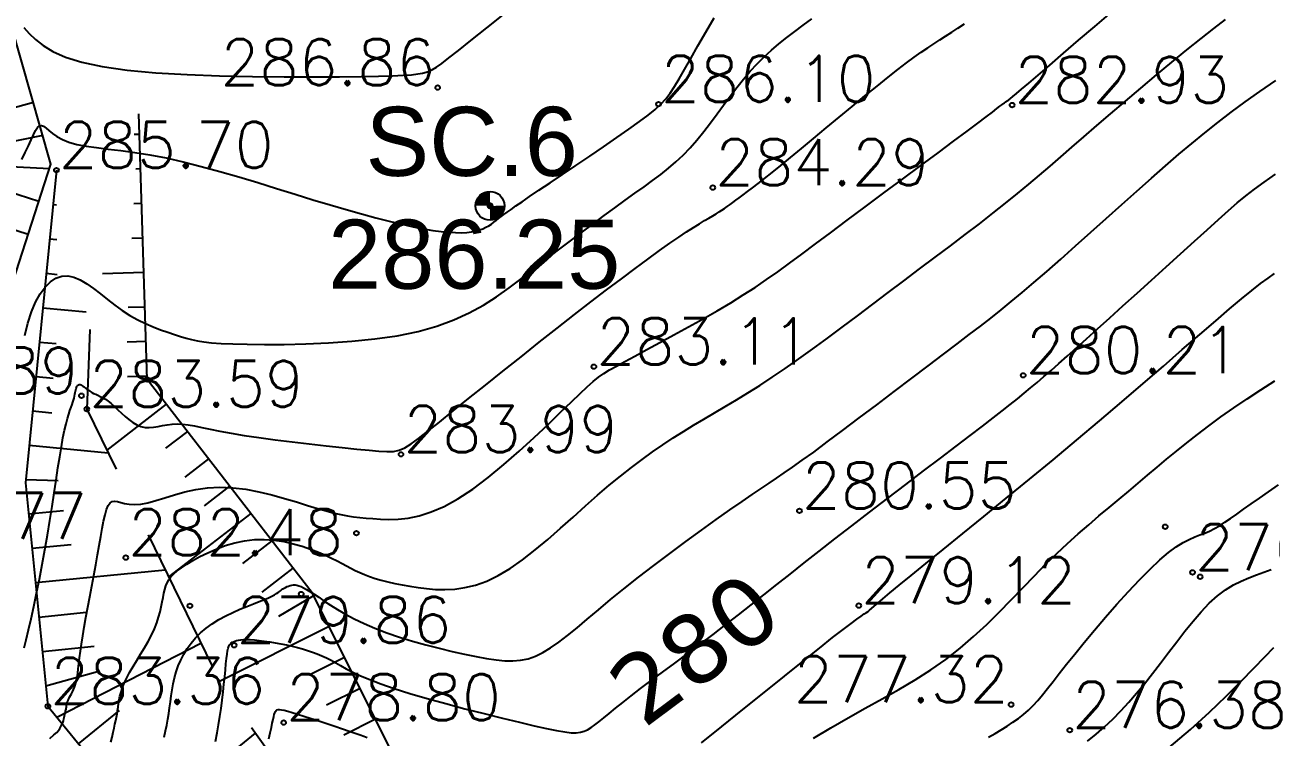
# Model space of a CAD drawing. Extents: x 524954 to 526204, y 9523489 to 9524010.
# Drawn here: x 525968.85 to 525995.9, y 9523710.19 to 9523725.65 of the extents above; entities that cross this region are included whole.
import ezdxf
from ezdxf.enums import TextEntityAlignment as Align

# ---------------------------------------------------------------- set-up
doc = ezdxf.new("R2010")
doc.units = 0
doc.header["$PDMODE"] = 33
doc.header["$PDSIZE"] = 0.1
doc.linetypes.add('CACHE2', pattern=[4.7625, 3.175, -1.5875])
for name, color, linetype in [('Bas_Talus', 40, 'CACHE2'), ('CN_01_00', 3, 'Continuous'), ('CN_02_00', 4, 'Continuous'), ('CN_05_00', 6, 'Continuous'), ('CN_10_00', 1, 'Continuous'), ('Cotation Courbes de niveau', 7, 'Continuous'), ('Haut_Talus', 30, 'Continuous'), ('Talus', 2, 'Continuous'), ('TopoAlt', 3, 'Continuous'), ('TopoAlt polygo', 7, 'Continuous'), ('TOPOJIS', 7, 'Continuous'), ('TOPOJIS polygo', 1, 'Continuous'), ('TopoMat polygo', 1, 'Continuous')]:
    doc.layers.add(name, color=color, linetype=linetype)
doc.styles.add('Arial 1.0', font='arial.ttf', dxfattribs={"width": 0.99, "height": 1})
doc.styles.add('Simplex 1.0', font='Simplex.shx', dxfattribs={"width": 0.99, "height": 1})
doc.styles.add('Verdana 1.0', font='verdana.ttf', dxfattribs={"width": 0.99, "height": 1})

# ---------------------------------------------------------------- blocks, each defined once
blk = doc.blocks.new('TCPOINT M')
at = {"color": 0}
blk.add_point((0, 0), dxfattribs=at)
at = {"layer": 'TopoAlt', "style": 'Simplex 1.0', "width": 0.99}
blk.add_attdef('ALT', (0.15, 0.15), '', height=1, dxfattribs=at)
blk = doc.blocks.new('TCPOINT polygo')
at = {"color": 0, "const_width": 0.075}
blk.add_lwpolyline([(0, 0.0375, 1), (0, -0.0375, 1)], format="xyb", close=True, dxfattribs=at)
at = {"color": 0}
blk.add_point((0, 0), dxfattribs=at)
at = {"layer": 'TopoAlt polygo', "style": 'Arial 1.0', "width": 0.99}
blk.add_attdef('ALT', (0.15, 0.15), '', height=2, dxfattribs=at)
at = {"layer": 'TopoMat polygo', "style": 'Arial 1.0', "width": 0.99}
blk.add_attdef('MAT', text='', height=2, dxfattribs=at).set_placement((0.15, -2.5), align=Align.TOP_LEFT)
blk = doc.blocks.new('t014')
at = {"color": 0, "const_width": 1.249375}
for points in [[(0, 0.625313, 0.414214), (-0.625313, 0, 1)], [(0, -0.625312, 0.414214), (0.625313, 0, 0.414214)]]:
    blk.add_lwpolyline(points, format="xyb", dxfattribs=at)
at = {"color": 0}
blk.add_circle((0, 0), 1.25, dxfattribs=at)

msp = doc.modelspace()

# ---------------------------------------------------------------- linework, layer by layer
at = {"layer": 'Bas_Talus', "flags": 128}
msp.add_lwpolyline([(525970.262, 9523719.035), (525970.196, 9523717.311), (525973.155, 9523711.239), (525976.613, 9523706.474), (525980.955, 9523701.353), (525985.193, 9523696.546), (525986.851, 9523694.081)], dxfattribs=at)
at = {"layer": 'CN_01_00', "flags": 128}
for points, elevation in [([(525968.828, 9523725.596), (525968.946, 9523725.469), (525969.08, 9523725.337), (525969.246, 9523725.204), (525969.459, 9523725.073), (525969.733, 9523724.951), (525970.084, 9523724.84), (525970.527, 9523724.746), (525971.07, 9523724.671), (525971.693, 9523724.615), (525972.372, 9523724.574), (525973.079, 9523724.547), (525973.79, 9523724.532), (525974.477, 9523724.525), (525975.116, 9523724.524), (525975.679, 9523724.527), (525976.149, 9523724.533), (525976.528, 9523724.54), (525976.83, 9523724.549), (525977.064, 9523724.559), (525977.243, 9523724.572), (525977.378, 9523724.587), (525977.48, 9523724.604), (525977.56, 9523724.624), (525977.63, 9523724.647), (525977.702, 9523724.682), (525977.789, 9523724.736), (525977.903, 9523724.817), (525978.056, 9523724.934), (525978.261, 9523725.096), (525978.531, 9523725.311), (525978.877, 9523725.586), (525979.307, 9523725.927)], 287), ([(525969.39, 9523710.159), (525969.483, 9523710.234), (525969.542, 9523710.288), (525969.58, 9523710.331), (525969.61, 9523710.373), (525969.635, 9523710.416), (525969.656, 9523710.459), (525969.672, 9523710.501), (525969.686, 9523710.542), (525969.696, 9523710.581), (525969.705, 9523710.617), (525969.713, 9523710.651), (525969.72, 9523710.681), (525969.726, 9523710.708), (525969.731, 9523710.733), (525969.736, 9523710.755), (525969.741, 9523710.776), (525969.745, 9523710.796), (525969.748, 9523710.815), (525969.751, 9523710.834), (525969.754, 9523710.853), (525969.757, 9523710.873), (525969.76, 9523710.894), (525969.765, 9523710.916), (525969.771, 9523710.94), (525969.779, 9523710.965), (525969.79, 9523710.992), (525969.804, 9523711.021), (525969.821, 9523711.053), (525969.84, 9523711.088), (525969.862, 9523711.127), (525969.884, 9523711.17), (525969.907, 9523711.219), (525969.929, 9523711.275), (525969.95, 9523711.337), (525969.968, 9523711.407), (525969.984, 9523711.485), (525969.998, 9523711.573), (525970.011, 9523711.673), (525970.025, 9523711.785), (525970.04, 9523711.91), (525970.058, 9523712.051), (525970.08, 9523712.208), (525970.107, 9523712.384), (525970.139, 9523712.577), (525970.177, 9523712.786), (525970.217, 9523713.007), (525970.26, 9523713.235), (525970.304, 9523713.466), (525970.348, 9523713.698), (525970.39, 9523713.925), (525970.43, 9523714.144), (525970.466, 9523714.351), (525970.499, 9523714.544), (525970.53, 9523714.72), (525970.561, 9523714.878), (525970.592, 9523715.014), (525970.625, 9523715.127), (525970.661, 9523715.215), (525970.701, 9523715.275), (525970.746, 9523715.305), (525970.798, 9523715.313), (525970.859, 9523715.304), (525970.932, 9523715.285), (525971.017, 9523715.263), (525971.117, 9523715.245), (525971.233, 9523715.237), (525971.368, 9523715.247), (525971.523, 9523715.278), (525971.697, 9523715.326), (525971.89, 9523715.386), (525972.099, 9523715.45), (525972.325, 9523715.511), (525972.565, 9523715.563), (525972.819, 9523715.6), (525973.085, 9523715.615), (525973.363, 9523715.603), (525973.646, 9523715.568), (525973.931, 9523715.514), (525974.212, 9523715.447), (525974.485, 9523715.372), (525974.745, 9523715.295), (525974.985, 9523715.22), (525975.203, 9523715.153), (525975.394, 9523715.098), (525975.562, 9523715.054), (525975.713, 9523715.02), (525975.852, 9523714.993), (525975.985, 9523714.973), (525976.119, 9523714.957), (525976.257, 9523714.944), (525976.406, 9523714.931), (525976.571, 9523714.919), (525976.754, 9523714.913), (525976.954, 9523714.92), (525977.173, 9523714.944), (525977.412, 9523714.995), (525977.67, 9523715.077), (525977.95, 9523715.197), (525978.251, 9523715.362), (525978.572, 9523715.575), (525978.908, 9523715.827), (525979.248, 9523716.106), (525979.584, 9523716.399), (525979.908, 9523716.694), (525980.21, 9523716.979), (525980.482, 9523717.241), (525980.716, 9523717.467), (525980.906, 9523717.65), (525981.059, 9523717.795), (525981.189, 9523717.909), (525981.305, 9523718.003), (525981.42, 9523718.084), (525981.545, 9523718.162), (525981.692, 9523718.246), (525981.873, 9523718.344), (525982.094, 9523718.463), (525982.352, 9523718.601), (525982.637, 9523718.754), (525982.941, 9523718.92), (525983.256, 9523719.093), (525983.572, 9523719.27), (525983.881, 9523719.447), (525984.174, 9523719.621), (525984.445, 9523719.789), (525984.701, 9523719.954), (525984.948, 9523720.121), (525985.195, 9523720.294), (525985.449, 9523720.478), (525985.72, 9523720.678), (525986.014, 9523720.897), (525986.34, 9523721.141), (525986.702, 9523721.411), (525987.092, 9523721.702), (525987.497, 9523722.003), (525987.904, 9523722.305), (525988.301, 9523722.6), (525988.675, 9523722.878), (525989.013, 9523723.13), (525989.305, 9523723.347), (525989.539, 9523723.522), (525989.72, 9523723.658), (525989.856, 9523723.76), (525989.953, 9523723.834), (525990.019, 9523723.885), (525990.062, 9523723.918), (525990.088, 9523723.938), (525990.105, 9523723.952), (525990.119, 9523723.963), (525990.131, 9523723.972), (525990.142, 9523723.98), (525990.152, 9523723.987), (525990.161, 9523723.994), (525990.17, 9523723.999), (525990.178, 9523724.005), (525990.187, 9523724.01), (525990.197, 9523724.017), (525990.213, 9523724.029), (525990.244, 9523724.054), (525990.296, 9523724.096), (525990.375, 9523724.163), (525990.488, 9523724.259), (525990.643, 9523724.39), (525990.846, 9523724.563), (525991.1, 9523724.781), (525991.397, 9523725.036), (525991.726, 9523725.318), (525992.075, 9523725.616), (525992.431, 9523725.919)], 283), ([(525971.876, 9523710.184), (525971.905, 9523710.321), (525971.931, 9523710.45), (525971.954, 9523710.575), (525971.975, 9523710.7), (525971.993, 9523710.826), (525972.01, 9523710.954), (525972.028, 9523711.084), (525972.049, 9523711.214), (525972.073, 9523711.345), (525972.102, 9523711.476), (525972.138, 9523711.606), (525972.182, 9523711.735), (525972.236, 9523711.862), (525972.3, 9523711.987), (525972.375, 9523712.11), (525972.46, 9523712.228), (525972.556, 9523712.342), (525972.664, 9523712.45), (525972.783, 9523712.553), (525972.915, 9523712.649), (525973.058, 9523712.738), (525973.21, 9523712.82), (525973.365, 9523712.895), (525973.52, 9523712.964), (525973.67, 9523713.025), (525973.812, 9523713.081), (525973.94, 9523713.131), (525974.051, 9523713.175), (525974.142, 9523713.214), (525974.214, 9523713.247), (525974.27, 9523713.277), (525974.314, 9523713.303), (525974.349, 9523713.326), (525974.377, 9523713.348), (525974.401, 9523713.367), (525974.425, 9523713.386), (525974.451, 9523713.405), (525974.48, 9523713.423), (525974.51, 9523713.439), (525974.542, 9523713.455), (525974.575, 9523713.468), (525974.61, 9523713.479), (525974.645, 9523713.487), (525974.681, 9523713.491), (525974.717, 9523713.491), (525974.756, 9523713.487), (525974.798, 9523713.476), (525974.846, 9523713.458), (525974.901, 9523713.432), (525974.965, 9523713.396), (525975.04, 9523713.35), (525975.128, 9523713.293), (525975.231, 9523713.223), (525975.35, 9523713.142), (525975.485, 9523713.053), (525975.638, 9523712.958), (525975.81, 9523712.858), (525976.001, 9523712.756), (525976.214, 9523712.653), (525976.449, 9523712.552), (525976.706, 9523712.454), (525976.98, 9523712.361), (525977.265, 9523712.273), (525977.555, 9523712.191), (525977.844, 9523712.116), (525978.127, 9523712.048), (525978.396, 9523711.987), (525978.646, 9523711.936), (525978.874, 9523711.894), (525979.08, 9523711.863), (525979.269, 9523711.845), (525979.445, 9523711.843), (525979.611, 9523711.857), (525979.773, 9523711.891), (525979.933, 9523711.945), (525980.096, 9523712.022), (525980.264, 9523712.123), (525980.442, 9523712.248), (525980.632, 9523712.395), (525980.837, 9523712.562), (525981.059, 9523712.749), (525981.3, 9523712.953), (525981.565, 9523713.174), (525981.855, 9523713.41), (525982.171, 9523713.66), (525982.506, 9523713.917), (525982.851, 9523714.176), (525983.198, 9523714.432), (525983.537, 9523714.679), (525983.859, 9523714.91), (525984.156, 9523715.12), (525984.419, 9523715.303), (525984.642, 9523715.456), (525984.834, 9523715.585), (525985.005, 9523715.7), (525985.169, 9523715.809), (525985.336, 9523715.923), (525985.518, 9523716.049), (525985.727, 9523716.198), (525985.975, 9523716.378), (525986.27, 9523716.596), (525986.603, 9523716.845), (525986.964, 9523717.117), (525987.342, 9523717.402), (525987.725, 9523717.693), (525988.102, 9523717.979), (525988.462, 9523718.253), (525988.794, 9523718.504), (525989.089, 9523718.727), (525989.352, 9523718.928), (525989.593, 9523719.112), (525989.82, 9523719.288), (525990.041, 9523719.463), (525990.264, 9523719.644), (525990.499, 9523719.84), (525990.754, 9523720.057), (525991.035, 9523720.301), (525991.338, 9523720.569), (525991.658, 9523720.853), (525991.989, 9523721.149), (525992.325, 9523721.45), (525992.661, 9523721.751), (525992.991, 9523722.045), (525993.309, 9523722.327), (525993.612, 9523722.592), (525993.901, 9523722.843), (525994.183, 9523723.081), (525994.463, 9523723.311), (525994.746, 9523723.536), (525995.037, 9523723.758), (525995.341, 9523723.981), (525995.663, 9523724.209), (525996.006, 9523724.443)], 281), ([(525983.539, 9523710.062), (525983.981, 9523710.416), (525984.44, 9523710.786), (525984.898, 9523711.157), (525985.339, 9523711.512), (525985.745, 9523711.839), (525986.098, 9523712.121), (525986.386, 9523712.348), (525986.612, 9523712.523), (525986.785, 9523712.655), (525986.913, 9523712.749), (525987.006, 9523712.816), (525987.072, 9523712.861), (525987.118, 9523712.892), (525987.155, 9523712.918), (525987.189, 9523712.945), (525987.231, 9523712.98), (525987.287, 9523713.029), (525987.367, 9523713.098), (525987.479, 9523713.193), (525987.631, 9523713.321), (525987.832, 9523713.488), (525988.09, 9523713.7), (525988.411, 9523713.96), (525988.788, 9523714.265), (525989.21, 9523714.606), (525989.67, 9523714.979), (525990.156, 9523715.374), (525990.66, 9523715.786), (525991.171, 9523716.208), (525991.681, 9523716.633), (525992.18, 9523717.054), (525992.663, 9523717.467), (525993.126, 9523717.865), (525993.565, 9523718.246), (525993.977, 9523718.603), (525994.357, 9523718.932), (525994.701, 9523719.229), (525995.004, 9523719.488), (525995.265, 9523719.706), (525995.488, 9523719.887), (525995.677, 9523720.035), (525995.838, 9523720.156), (525995.976, 9523720.255)], 279), ([(525989.767, 9523710.185), (525989.911, 9523710.267), (525990.048, 9523710.347), (525990.178, 9523710.428), (525990.301, 9523710.509), (525990.419, 9523710.594), (525990.53, 9523710.682), (525990.636, 9523710.775), (525990.737, 9523710.875), (525990.837, 9523710.985), (525990.939, 9523711.106), (525991.049, 9523711.242), (525991.17, 9523711.396), (525991.306, 9523711.57), (525991.461, 9523711.768), (525991.64, 9523711.991), (525991.845, 9523712.24), (525992.07, 9523712.509), (525992.31, 9523712.789), (525992.557, 9523713.071), (525992.806, 9523713.346), (525993.048, 9523713.604), (525993.279, 9523713.837), (525993.491, 9523714.036), (525993.679, 9523714.195), (525993.845, 9523714.318), (525993.992, 9523714.41), (525994.124, 9523714.48), (525994.245, 9523714.533), (525994.356, 9523714.577), (525994.463, 9523714.618), (525994.567, 9523714.662), (525994.673, 9523714.715), (525994.783, 9523714.778), (525994.899, 9523714.852), (525995.024, 9523714.936), (525995.159, 9523715.031), (525995.306, 9523715.136), (525995.469, 9523715.252), (525995.649, 9523715.379), (525995.848, 9523715.516), (525996.064, 9523715.663)], 277), ([(525974.147, 9523710.147), (525974.178, 9523710.284), (525974.203, 9523710.399), (525974.222, 9523710.494), (525974.238, 9523710.571), (525974.252, 9523710.633), (525974.264, 9523710.68), (525974.275, 9523710.717), (525974.288, 9523710.744), (525974.303, 9523710.763), (525974.322, 9523710.777), (525974.346, 9523710.785), (525974.379, 9523710.787), (525974.424, 9523710.782), (525974.483, 9523710.77), (525974.558, 9523710.751), (525974.652, 9523710.724), (525974.768, 9523710.688), (525974.907, 9523710.644), (525975.064, 9523710.594), (525975.233, 9523710.539), (525975.407, 9523710.481), (525975.579, 9523710.424), (525975.743, 9523710.369), (525975.894, 9523710.318), (525976.023, 9523710.274), (525976.127, 9523710.237), (525976.212, 9523710.207), (525976.282, 9523710.182)], 279)]:
    msp.add_lwpolyline(points, dxfattribs=dict(at, elevation=elevation))
at = {"layer": 'CN_02_00', "flags": 128}
for points, elevation in [([(525968.782, 9523722.727), (525968.86, 9523722.881), (525968.927, 9523723.024), (525968.986, 9523723.154), (525969.038, 9523723.266), (525969.085, 9523723.357), (525969.128, 9523723.423), (525969.17, 9523723.461), (525969.212, 9523723.469), (525969.257, 9523723.451), (525969.31, 9523723.412), (525969.374, 9523723.358), (525969.452, 9523723.294), (525969.548, 9523723.227), (525969.665, 9523723.162), (525969.808, 9523723.104), (525969.979, 9523723.057), (525970.178, 9523723.02), (525970.404, 9523722.987), (525970.657, 9523722.956), (525970.935, 9523722.922), (525971.239, 9523722.881), (525971.566, 9523722.829), (525971.917, 9523722.763), (525972.29, 9523722.68), (525972.681, 9523722.581), (525973.084, 9523722.47), (525973.494, 9523722.351), (525973.906, 9523722.227), (525974.316, 9523722.101), (525974.717, 9523721.977), (525975.105, 9523721.857), (525975.475, 9523721.746), (525975.827, 9523721.644), (525976.158, 9523721.551), (525976.47, 9523721.466), (525976.761, 9523721.392), (525977.031, 9523721.326), (525977.279, 9523721.271), (525977.505, 9523721.226), (525977.709, 9523721.191), (525977.891, 9523721.166), (525978.054, 9523721.15), (525978.199, 9523721.142), (525978.328, 9523721.141), (525978.443, 9523721.148), (525978.545, 9523721.16), (525978.636, 9523721.178), (525978.718, 9523721.201), (525978.792, 9523721.228), (525978.859, 9523721.259), (525978.92, 9523721.293), (525978.978, 9523721.329), (525979.032, 9523721.368), (525979.084, 9523721.407), (525979.136, 9523721.448), (525979.189, 9523721.489), (525979.248, 9523721.533), (525979.318, 9523721.585), (525979.404, 9523721.646), (525979.511, 9523721.722), (525979.644, 9523721.814), (525979.809, 9523721.927), (525980.01, 9523722.063), (525980.251, 9523722.224), (525980.522, 9523722.406), (525980.814, 9523722.602), (525981.114, 9523722.804), (525981.414, 9523723.008), (525981.701, 9523723.205), (525981.964, 9523723.389), (525982.194, 9523723.553), (525982.382, 9523723.694), (525982.535, 9523723.818), (525982.659, 9523723.933), (525982.765, 9523724.048), (525982.86, 9523724.172), (525982.953, 9523724.313), (525983.053, 9523724.48), (525983.168, 9523724.682), (525983.305, 9523724.925), (525983.461, 9523725.2), (525983.633, 9523725.498), (525983.816, 9523725.809)], 286), ([(525968.837, 9523712.126), (525968.882, 9523712.303), (525968.932, 9523712.514), (525968.987, 9523712.757), (525969.044, 9523713.025), (525969.104, 9523713.315), (525969.165, 9523713.619), (525969.225, 9523713.934), (525969.283, 9523714.254), (525969.339, 9523714.574), (525969.392, 9523714.888), (525969.44, 9523715.195), (525969.486, 9523715.489), (525969.529, 9523715.769), (525969.569, 9523716.032), (525969.607, 9523716.275), (525969.643, 9523716.494), (525969.678, 9523716.687), (525969.712, 9523716.851), (525969.744, 9523716.99), (525969.775, 9523717.105), (525969.803, 9523717.202), (525969.83, 9523717.282), (525969.854, 9523717.349), (525969.875, 9523717.407), (525969.893, 9523717.458), (525969.908, 9523717.506), (525969.92, 9523717.551), (525969.93, 9523717.592), (525969.938, 9523717.631), (525969.944, 9523717.667), (525969.95, 9523717.7), (525969.957, 9523717.73), (525969.963, 9523717.756), (525969.971, 9523717.78), (525969.98, 9523717.801), (525969.991, 9523717.818), (525970.003, 9523717.831), (525970.016, 9523717.84), (525970.031, 9523717.844), (525970.049, 9523717.844), (525970.068, 9523717.838), (525970.089, 9523717.826), (525970.112, 9523717.81), (525970.138, 9523717.791), (525970.166, 9523717.768), (525970.196, 9523717.744), (525970.229, 9523717.72), (525970.264, 9523717.696), (525970.303, 9523717.673), (525970.344, 9523717.652), (525970.388, 9523717.631), (525970.435, 9523717.61), (525970.486, 9523717.586), (525970.54, 9523717.557), (525970.598, 9523717.523), (525970.66, 9523717.48), (525970.726, 9523717.429), (525970.796, 9523717.366), (525970.869, 9523717.297), (525970.947, 9523717.223), (525971.027, 9523717.15), (525971.11, 9523717.081), (525971.195, 9523717.019), (525971.282, 9523716.968), (525971.371, 9523716.932), (525971.461, 9523716.914), (525971.552, 9523716.911), (525971.645, 9523716.918), (525971.741, 9523716.933), (525971.839, 9523716.952), (525971.941, 9523716.97), (525972.047, 9523716.984), (525972.157, 9523716.99), (525972.272, 9523716.985), (525972.397, 9523716.969), (525972.535, 9523716.945), (525972.693, 9523716.913), (525972.875, 9523716.875), (525973.085, 9523716.832), (525973.328, 9523716.787), (525973.61, 9523716.739), (525973.931, 9523716.691), (525974.283, 9523716.644), (525974.652, 9523716.598), (525975.026, 9523716.554), (525975.393, 9523716.513), (525975.739, 9523716.476), (525976.054, 9523716.443), (525976.322, 9523716.416), (525976.538, 9523716.396), (525976.709, 9523716.386), (525976.851, 9523716.392), (525976.977, 9523716.419), (525977.101, 9523716.471), (525977.237, 9523716.554), (525977.399, 9523716.672), (525977.601, 9523716.83), (525977.853, 9523717.03), (525978.15, 9523717.269), (525978.484, 9523717.537), (525978.847, 9523717.827), (525979.229, 9523718.133), (525979.622, 9523718.447), (525980.017, 9523718.761), (525980.406, 9523719.067), (525980.781, 9523719.361), (525981.139, 9523719.638), (525981.48, 9523719.899), (525981.8, 9523720.142), (525982.099, 9523720.366), (525982.374, 9523720.569), (525982.625, 9523720.751), (525982.849, 9523720.91), (525983.046, 9523721.045), (525983.217, 9523721.16), (525983.365, 9523721.255), (525983.493, 9523721.335), (525983.604, 9523721.402), (525983.699, 9523721.458), (525983.782, 9523721.507), (525983.856, 9523721.55), (525983.922, 9523721.591), (525983.984, 9523721.63), (525984.042, 9523721.669), (525984.099, 9523721.709), (525984.158, 9523721.751), (525984.219, 9523721.796), (525984.286, 9523721.845), (525984.359, 9523721.9), (525984.441, 9523721.962), (525984.535, 9523722.032), (525984.643, 9523722.114), (525984.766, 9523722.209), (525984.909, 9523722.321), (525985.072, 9523722.45), (525985.259, 9523722.6), (525985.472, 9523722.774), (525985.712, 9523722.971), (525985.973, 9523723.187), (525986.249, 9523723.416), (525986.531, 9523723.65), (525986.813, 9523723.884), (525987.088, 9523724.11), (525987.349, 9523724.323), (525987.588, 9523724.515), (525987.801, 9523724.682), (525987.99, 9523724.826), (525988.158, 9523724.95), (525988.31, 9523725.058), (525988.45, 9523725.155), (525988.582, 9523725.243), (525988.71, 9523725.326), (525988.838, 9523725.408), (525988.97, 9523725.493), (525989.107, 9523725.582), (525989.252, 9523725.677)], 284), ([(525970.718, 9523710.075), (525970.744, 9523710.189), (525970.767, 9523710.292), (525970.788, 9523710.385), (525970.806, 9523710.47), (525970.823, 9523710.548), (525970.838, 9523710.623), (525970.851, 9523710.695), (525970.863, 9523710.767), (525970.874, 9523710.84), (525970.885, 9523710.915), (525970.898, 9523710.994), (525970.915, 9523711.077), (525970.939, 9523711.165), (525970.97, 9523711.26), (525971.01, 9523711.362), (525971.062, 9523711.473), (525971.125, 9523711.592), (525971.199, 9523711.719), (525971.279, 9523711.852), (525971.362, 9523711.988), (525971.446, 9523712.127), (525971.526, 9523712.266), (525971.599, 9523712.403), (525971.663, 9523712.537), (525971.715, 9523712.666), (525971.755, 9523712.789), (525971.787, 9523712.907), (525971.812, 9523713.018), (525971.832, 9523713.123), (525971.85, 9523713.221), (525971.867, 9523713.312), (525971.886, 9523713.395), (525971.909, 9523713.47), (525971.938, 9523713.54), (525971.975, 9523713.605), (525972.022, 9523713.669), (525972.083, 9523713.732), (525972.158, 9523713.797), (525972.251, 9523713.866), (525972.364, 9523713.94), (525972.498, 9523714.021), (525972.652, 9523714.106), (525972.822, 9523714.191), (525973.006, 9523714.272), (525973.202, 9523714.345), (525973.407, 9523714.406), (525973.618, 9523714.452), (525973.833, 9523714.478), (525974.048, 9523714.482), (525974.263, 9523714.466), (525974.473, 9523714.433), (525974.676, 9523714.387), (525974.871, 9523714.331), (525975.054, 9523714.269), (525975.223, 9523714.203), (525975.376, 9523714.138), (525975.51, 9523714.075), (525975.629, 9523714.016), (525975.736, 9523713.96), (525975.835, 9523713.907), (525975.929, 9523713.857), (525976.023, 9523713.809), (525976.119, 9523713.763), (525976.222, 9523713.719), (525976.334, 9523713.676), (525976.456, 9523713.635), (525976.588, 9523713.597), (525976.729, 9523713.56), (525976.879, 9523713.525), (525977.039, 9523713.493), (525977.207, 9523713.463), (525977.385, 9523713.436), (525977.571, 9523713.412), (525977.765, 9523713.396), (525977.969, 9523713.391), (525978.181, 9523713.402), (525978.403, 9523713.433), (525978.635, 9523713.49), (525978.876, 9523713.575), (525979.127, 9523713.695), (525979.387, 9523713.851), (525979.656, 9523714.039), (525979.929, 9523714.251), (525980.205, 9523714.481), (525980.481, 9523714.722), (525980.755, 9523714.966), (525981.024, 9523715.207), (525981.285, 9523715.439), (525981.538, 9523715.655), (525981.782, 9523715.856), (525982.02, 9523716.043), (525982.251, 9523716.218), (525982.478, 9523716.382), (525982.702, 9523716.536), (525982.924, 9523716.683), (525983.146, 9523716.823), (525983.368, 9523716.959), (525983.593, 9523717.093), (525983.821, 9523717.227), (525984.055, 9523717.365), (525984.296, 9523717.508), (525984.545, 9523717.66), (525984.804, 9523717.823), (525985.075, 9523718), (525985.358, 9523718.192), (525985.652, 9523718.4), (525985.958, 9523718.62), (525986.272, 9523718.851), (525986.594, 9523719.09), (525986.923, 9523719.337), (525987.256, 9523719.588), (525987.594, 9523719.843), (525987.934, 9523720.098), (525988.274, 9523720.353), (525988.611, 9523720.606), (525988.941, 9523720.855), (525989.262, 9523721.099), (525989.571, 9523721.335), (525989.866, 9523721.564), (525990.142, 9523721.783), (525990.399, 9523721.991), (525990.642, 9523722.191), (525990.875, 9523722.388), (525991.105, 9523722.586), (525991.339, 9523722.789), (525991.582, 9523723), (525991.839, 9523723.224), (525992.118, 9523723.465), (525992.421, 9523723.725), (525992.743, 9523723.999), (525993.077, 9523724.281), (525993.416, 9523724.565), (525993.752, 9523724.842), (525994.076, 9523725.108), (525994.383, 9523725.356), (525994.663, 9523725.578), (525994.913, 9523725.771)], 282), ([(525985.972, 9523710.163), (525986.347, 9523710.391), (525986.722, 9523710.608), (525987.095, 9523710.816), (525987.462, 9523711.02), (525987.823, 9523711.224), (525988.174, 9523711.432), (525988.514, 9523711.648), (525988.84, 9523711.876), (525989.151, 9523712.118), (525989.447, 9523712.373), (525989.73, 9523712.636), (525990.003, 9523712.903), (525990.265, 9523713.171), (525990.52, 9523713.436), (525990.767, 9523713.693), (525991.01, 9523713.94), (525991.25, 9523714.173), (525991.485, 9523714.393), (525991.717, 9523714.601), (525991.945, 9523714.8), (525992.168, 9523714.99), (525992.388, 9523715.174), (525992.603, 9523715.353), (525992.813, 9523715.529), (525993.019, 9523715.703), (525993.223, 9523715.876), (525993.428, 9523716.049), (525993.636, 9523716.223), (525993.849, 9523716.399), (525994.072, 9523716.578), (525994.305, 9523716.761), (525994.553, 9523716.948), (525994.816, 9523717.14), (525995.094, 9523717.336), (525995.383, 9523717.533), (525995.681, 9523717.731), (525995.985, 9523717.926)], 278), ([(525991.916, 9523710.099), (525992.104, 9523710.25), (525992.287, 9523710.41), (525992.466, 9523710.579), (525992.641, 9523710.757), (525992.814, 9523710.944), (525992.985, 9523711.141), (525993.156, 9523711.348), (525993.329, 9523711.566), (525993.503, 9523711.793), (525993.678, 9523712.026), (525993.855, 9523712.259), (525994.032, 9523712.488), (525994.21, 9523712.707), (525994.387, 9523712.911), (525994.563, 9523713.095), (525994.739, 9523713.254), (525994.913, 9523713.385), (525995.085, 9523713.491), (525995.255, 9523713.577), (525995.423, 9523713.648), (525995.587, 9523713.71), (525995.749, 9523713.767), (525995.908, 9523713.824)], 276)]:
    msp.add_lwpolyline(points, dxfattribs=dict(at, elevation=elevation))
at = {"layer": 'CN_05_00', "flags": 128}
for points, elevation in [([(525968.849, 9523718.909), (525968.917, 9523719.179), (525968.995, 9523719.42), (525969.084, 9523719.632), (525969.183, 9523719.812), (525969.289, 9523719.959), (525969.404, 9523720.073), (525969.525, 9523720.152), (525969.651, 9523720.196), (525969.782, 9523720.204), (525969.916, 9523720.175), (525970.054, 9523720.115), (525970.195, 9523720.03), (525970.341, 9523719.927), (525970.49, 9523719.81), (525970.644, 9523719.688), (525970.802, 9523719.566), (525970.965, 9523719.45), (525971.131, 9523719.345), (525971.3, 9523719.252), (525971.469, 9523719.17), (525971.636, 9523719.098), (525971.798, 9523719.034), (525971.953, 9523718.979), (525972.098, 9523718.93), (525972.232, 9523718.888), (525972.353, 9523718.851), (525972.471, 9523718.819), (525972.596, 9523718.791), (525972.737, 9523718.768), (525972.905, 9523718.75), (525973.111, 9523718.735), (525973.364, 9523718.724), (525973.675, 9523718.717), (525974.05, 9523718.713), (525974.48, 9523718.715), (525974.949, 9523718.725), (525975.443, 9523718.747), (525975.948, 9523718.782), (525976.45, 9523718.834), (525976.934, 9523718.904), (525977.386, 9523718.996), (525977.795, 9523719.11), (525978.164, 9523719.246), (525978.499, 9523719.4), (525978.806, 9523719.57), (525979.092, 9523719.751), (525979.363, 9523719.943), (525979.624, 9523720.141), (525979.883, 9523720.342), (525980.144, 9523720.544), (525980.406, 9523720.746), (525980.667, 9523720.945), (525980.926, 9523721.14), (525981.178, 9523721.329), (525981.424, 9523721.511), (525981.66, 9523721.683), (525981.883, 9523721.845), (525982.094, 9523721.996), (525982.292, 9523722.137), (525982.478, 9523722.273), (525982.655, 9523722.407), (525982.824, 9523722.541), (525982.985, 9523722.68), (525983.141, 9523722.826), (525983.292, 9523722.983), (525983.441, 9523723.153), (525983.588, 9523723.335), (525983.732, 9523723.524), (525983.876, 9523723.718), (525984.019, 9523723.913), (525984.163, 9523724.107), (525984.307, 9523724.295), (525984.452, 9523724.475), (525984.599, 9523724.645), (525984.749, 9523724.805), (525984.902, 9523724.957), (525985.059, 9523725.102), (525985.221, 9523725.242), (525985.389, 9523725.378), (525985.563, 9523725.513), (525985.745, 9523725.647), (525985.934, 9523725.782)], 285), ([(525993.693, 9523709.96), (525994.152, 9523710.353), (525994.564, 9523710.728), (525994.93, 9523711.079), (525995.251, 9523711.401), (525995.53, 9523711.686), (525995.767, 9523711.931), (525995.965, 9523712.13)], 275)]:
    msp.add_lwpolyline(points, dxfattribs=dict(at, elevation=elevation))
at = {"layer": 'CN_10_00', "elevation": 280, "flags": 128}
msp.add_lwpolyline([(525972.988, 9523710.093), (525973.025, 9523710.277), (525973.057, 9523710.455), (525973.086, 9523710.633), (525973.112, 9523710.812), (525973.135, 9523710.991), (525973.155, 9523711.168), (525973.173, 9523711.338), (525973.189, 9523711.499), (525973.203, 9523711.648), (525973.216, 9523711.781), (525973.229, 9523711.895), (525973.241, 9523711.987), (525973.253, 9523712.061), (525973.266, 9523712.118), (525973.28, 9523712.16), (525973.295, 9523712.192), (525973.312, 9523712.215), (525973.332, 9523712.232), (525973.354, 9523712.247), (525973.379, 9523712.26), (525973.409, 9523712.273), (525973.444, 9523712.284), (525973.486, 9523712.293), (525973.536, 9523712.301), (525973.595, 9523712.305), (525973.664, 9523712.306), (525973.744, 9523712.304), (525973.836, 9523712.297), (525973.938, 9523712.287), (525974.049, 9523712.273), (525974.166, 9523712.255), (525974.286, 9523712.235), (525974.409, 9523712.213), (525974.531, 9523712.188), (525974.651, 9523712.161), (525974.767, 9523712.133), (525974.879, 9523712.103), (525974.987, 9523712.07), (525975.093, 9523712.035), (525975.197, 9523711.997), (525975.298, 9523711.954), (525975.399, 9523711.908), (525975.499, 9523711.857), (525975.599, 9523711.801), (525975.706, 9523711.74), (525975.827, 9523711.673), (525975.967, 9523711.6), (525976.135, 9523711.521), (525976.336, 9523711.436), (525976.577, 9523711.343), (525976.866, 9523711.244), (525977.205, 9523711.138), (525977.584, 9523711.028), (525977.988, 9523710.916), (525978.405, 9523710.805), (525978.819, 9523710.699), (525979.217, 9523710.6), (525979.585, 9523710.511), (525979.908, 9523710.435), (525980.176, 9523710.375), (525980.394, 9523710.33), (525980.569, 9523710.3), (525980.708, 9523710.284), (525980.82, 9523710.281), (525980.911, 9523710.292), (525980.99, 9523710.314), (525981.064, 9523710.349), (525981.141, 9523710.395), (525981.223, 9523710.452), (525981.314, 9523710.522), (525981.417, 9523710.606), (525981.535, 9523710.703), (525981.672, 9523710.815), (525981.829, 9523710.941), (525982.01, 9523711.084), (525982.216, 9523711.243), (525982.446, 9523711.416), (525982.694, 9523711.601), (525982.957, 9523711.796), (525983.23, 9523711.999), (525983.51, 9523712.207), (525983.792, 9523712.419), (525984.071, 9523712.631), (525984.346, 9523712.844), (525984.619, 9523713.058), (525984.894, 9523713.275), (525985.175, 9523713.498), (525985.465, 9523713.729), (525985.769, 9523713.97), (525986.091, 9523714.225), (525986.435, 9523714.494), (525986.803, 9523714.778), (525987.188, 9523715.074), (525987.581, 9523715.375), (525987.974, 9523715.675), (525988.359, 9523715.968), (525988.726, 9523716.246), (525989.067, 9523716.506), (525989.374, 9523716.739), (525989.64, 9523716.942), (525989.869, 9523717.119), (525990.068, 9523717.273), (525990.242, 9523717.411), (525990.398, 9523717.536), (525990.543, 9523717.654), (525990.683, 9523717.77), (525990.823, 9523717.889), (525990.97, 9523718.015), (525991.127, 9523718.151), (525991.296, 9523718.299), (525991.479, 9523718.461), (525991.679, 9523718.639), (525991.897, 9523718.835), (525992.137, 9523719.051), (525992.401, 9523719.289), (525992.689, 9523719.549), (525992.994, 9523719.826), (525993.31, 9523720.113), (525993.629, 9523720.402), (525993.941, 9523720.685), (525994.24, 9523720.956), (525994.517, 9523721.206), (525994.765, 9523721.429), (525994.979, 9523721.621), (525995.17, 9523721.787), (525995.354, 9523721.94), (525995.544, 9523722.087), (525995.755, 9523722.241), (525996.002, 9523722.411)], dxfattribs=at)
at = {"layer": 'Haut_Talus', "flags": 128}
for points in [[(525967.078, 9523715.393), (525969.418, 9523722.631), (525959.774, 9523756.519), (525939.115, 9523760.131), (525935.884, 9523761.485), (525927.751, 9523762.611)], [(525991.254, 9523695.197), (525985.409, 9523698.654), (525982.692, 9523702.879), (525977.042, 9523709.418), (525975.084, 9523713.321), (525971.506, 9523717.952), (525971.323, 9523723.72)], [(525969.535, 9523722.498), (525968.865, 9523715.711), (525969.351, 9523710.858), (525975.728, 9523703.044), (525979.256, 9523700.33), (525982.568, 9523696.414), (525984.876, 9523692.254)]]:
    msp.add_lwpolyline(points, dxfattribs=at)
at = {"layer": 'Talus'}
for p, q in [((525969.036, 9523723.971), (525966.343, 9523723.205)), ((525969.242, 9523723.25), (525968.307, 9523723.061)), ((525971.337, 9523723.274), (525971.221, 9523723.271)), ((525969.385, 9523722.53), (525968.402, 9523722.581)), ((525971.361, 9523722.525), (525971.257, 9523722.521)), ((525969.154, 9523721.816), (525968.249, 9523722.105)), ((525968.924, 9523721.102), (525966.415, 9523721.914)), ((525969.461, 9523721.752), (525969.539, 9523721.744)), ((525971.385, 9523721.775), (525971.216, 9523721.77)), ((525969.387, 9523721.005), (525969.544, 9523720.99)), ((525971.409, 9523721.025), (525971.175, 9523721.018)), ((525969.314, 9523720.259), (525969.549, 9523720.236)), ((525971.432, 9523720.276), (525970.537, 9523720.247)), ((525969.24, 9523719.512), (525970.181, 9523719.42)), ((525971.456, 9523719.526), (525971.093, 9523719.515)), ((525969.167, 9523718.766), (525969.527, 9523718.731)), ((525971.48, 9523718.777), (525971.07, 9523718.764)), ((525969.093, 9523718.02), (525969.468, 9523717.983)), ((525971.504, 9523718.027), (525971.077, 9523718.013)), ((525971.919, 9523717.418), (525970.63, 9523716.422)), ((525969.019, 9523717.273), (525969.438, 9523717.232)), ((525972.378, 9523716.824), (525971.907, 9523716.461)), ((525968.946, 9523716.527), (525970.661, 9523716.358)), ((525972.836, 9523716.231), (525972.324, 9523715.835)), ((525968.872, 9523715.781), (525969.573, 9523715.758)), ((525973.295, 9523715.637), (525972.742, 9523715.21)), ((525968.933, 9523715.034), (525969.687, 9523715.11)), ((525973.753, 9523715.044), (525971.972, 9523713.667)), ((525974.212, 9523714.451), (525973.577, 9523713.96)), ((525969.008, 9523714.288), (525969.854, 9523714.373)), ((525969.082, 9523713.542), (525971.896, 9523713.823)), ((525974.671, 9523713.857), (525973.995, 9523713.335)), ((525975.117, 9523713.256), (525974.355, 9523712.805)), ((525969.157, 9523712.795), (525970.187, 9523712.899)), ((525975.453, 9523712.586), (525973.079, 9523711.395)), ((525969.232, 9523712.049), (525970.353, 9523712.161)), ((525969.543, 9523710.623), (525972.671, 9523712.231)), ((525975.79, 9523711.915), (525975.026, 9523711.532)), ((525969.306, 9523711.303), (525970.428, 9523711.612)), ((525976.126, 9523711.245), (525975.399, 9523710.88)), ((525970.017, 9523710.042), (525970.904, 9523710.767)), ((525976.462, 9523710.574), (525975.772, 9523710.228)), ((525971.439, 9523708.299), (525973.857, 9523710.272))]:
    msp.add_line(p, q, dxfattribs=at)

# ---------------------------------------------------------------- block references
at = {"layer": 'TOPOJIS'}
ref = msp.add_blockref('TCPOINT M', (525977.812, 9523724.291, 286.86), dxfattribs=at)
ref.add_attrib('ALT', '286.86', dxfattribs={"layer": 'TopoAlt', "height": 1, "style": 'Simplex 1.0', "width": 0.99}).set_placement((525977.762, 9523724.341, 286.86), align=Align.RIGHT)
ref = msp.add_blockref('TCPOINT M', (525982.606, 9523723.932, 286.1), dxfattribs=at)
ref.add_attrib('ALT', '286.10', (525982.656, 9523723.982, 286.1), dxfattribs={"layer": 'TopoAlt', "height": 1, "style": 'Simplex 1.0', "width": 0.99})
ref = msp.add_blockref('TCPOINT M', (525990.281, 9523723.912, 282.93), dxfattribs=at)
ref.add_attrib('ALT', '282.93', (525990.331, 9523723.962, 282.93), dxfattribs={"layer": 'TopoAlt', "height": 1, "style": 'Simplex 1.0', "width": 0.99})
ref = msp.add_blockref('TCPOINT M', (525969.535, 9523722.498, 285.7), dxfattribs=at)
ref.add_attrib('ALT', '285.70', (525969.585, 9523722.548, 285.7), dxfattribs={"layer": 'TopoAlt', "height": 1, "style": 'Simplex 1.0', "width": 0.99})
ref = msp.add_blockref('TCPOINT M', (525983.784, 9523722.12, 284.29), dxfattribs=at)
ref.add_attrib('ALT', '284.29', (525983.834, 9523722.17, 284.29), dxfattribs={"layer": 'TopoAlt', "height": 1, "style": 'Simplex 1.0', "width": 0.99})
ref = msp.add_blockref('TCPOINT M', (525981.204, 9523718.232, 283.11), dxfattribs=at)
ref.add_attrib('ALT', '283.11', (525981.254, 9523718.282, 283.11), dxfattribs={"layer": 'TopoAlt', "height": 1, "style": 'Simplex 1.0', "width": 0.99})
ref = msp.add_blockref('TCPOINT M', (525990.523, 9523718.043, 280.21), dxfattribs=at)
ref.add_attrib('ALT', '280.21', (525990.573, 9523718.093, 280.21), dxfattribs={"layer": 'TopoAlt', "height": 1, "style": 'Simplex 1.0', "width": 0.99})
ref = msp.add_blockref('TCPOINT M', (525970.079, 9523717.6, 283.89), dxfattribs=at)
ref.add_attrib('ALT', '283.89', dxfattribs={"layer": 'TopoAlt', "height": 1, "style": 'Simplex 1.0', "width": 0.99}).set_placement((525970.029, 9523717.65, 283.89), align=Align.RIGHT)
ref = msp.add_blockref('TCPOINT M', (525970.196, 9523717.311, 283.59), dxfattribs=at)
ref.add_attrib('ALT', '283.59', (525970.246, 9523717.361, 283.59), dxfattribs={"layer": 'TopoAlt', "height": 1, "style": 'Simplex 1.0', "width": 0.99})
for p in [(525971.506, 9523717.952, 284.7), (525993.606, 9523714.756, 277.3), (525976.047, 9523714.617, 282.77), (525994.365, 9523713.669, 276.17), (525972.434, 9523713.038, 281.65), (525974.851, 9523713.294, 280.8)]:
    msp.add_blockref('TCPOINT M', p, dxfattribs=at)
ref = msp.add_blockref('TCPOINT M', (525977.016, 9523716.328, 283.99), dxfattribs=at)
ref.add_attrib('ALT', '283.99', (525977.066, 9523716.378, 283.99), dxfattribs={"layer": 'TopoAlt', "height": 1, "style": 'Simplex 1.0', "width": 0.99})
ref = msp.add_blockref('TCPOINT M', (525985.665, 9523715.102, 280.55), dxfattribs=at)
ref.add_attrib('ALT', '280.55', (525985.715, 9523715.152, 280.55), dxfattribs={"layer": 'TopoAlt', "height": 1, "style": 'Simplex 1.0', "width": 0.99})
ref = msp.add_blockref('TCPOINT M', (525965.486, 9523714.445, 286.77), dxfattribs=at)
ref.add_attrib('ALT', '286.77', (525965.536, 9523714.495, 286.77), dxfattribs={"layer": 'TopoAlt', "height": 1, "style": 'Simplex 1.0', "width": 0.99})
ref = msp.add_blockref('TCPOINT M', (525971.041, 9523714.085, 282.48), dxfattribs=at)
ref.add_attrib('ALT', '282.48', (525971.091, 9523714.135, 282.48), dxfattribs={"layer": 'TopoAlt', "height": 1, "style": 'Simplex 1.0', "width": 0.99})
ref = msp.add_blockref('TCPOINT M', (525994.2, 9523713.764, 276.16), dxfattribs=at)
ref.add_attrib('ALT', '276.16', (525994.25, 9523713.814, 276.16), dxfattribs={"layer": 'TopoAlt', "height": 1, "style": 'Simplex 1.0', "width": 0.99})
ref = msp.add_blockref('TCPOINT M', (525986.952, 9523713.043, 279.12), dxfattribs=at)
ref.add_attrib('ALT', '279.12', (525987.002, 9523713.093, 279.12), dxfattribs={"layer": 'TopoAlt', "height": 1, "style": 'Simplex 1.0', "width": 0.99})
ref = msp.add_blockref('TCPOINT M', (525973.395, 9523712.183, 279.86), dxfattribs=at)
ref.add_attrib('ALT', '279.86', (525973.445, 9523712.233, 279.86), dxfattribs={"layer": 'TopoAlt', "height": 1, "style": 'Simplex 1.0', "width": 0.99})
ref = msp.add_blockref('TCPOINT M', (525969.351, 9523710.858, 283.36), dxfattribs=at)
ref.add_attrib('ALT', '283.36', (525969.401, 9523710.908, 283.36), dxfattribs={"layer": 'TopoAlt', "height": 1, "style": 'Simplex 1.0', "width": 0.99})
ref = msp.add_blockref('TCPOINT M', (525990.259, 9523710.894, 277.32), dxfattribs=at)
ref.add_attrib('ALT', '277.32', dxfattribs={"layer": 'TopoAlt', "height": 1, "style": 'Simplex 1.0', "width": 0.99}).set_placement((525990.209, 9523710.944, 277.32), align=Align.RIGHT)
ref = msp.add_blockref('TCPOINT M', (525974.469, 9523710.503, 278.8), dxfattribs=at)
ref.add_attrib('ALT', '278.80', (525974.519, 9523710.553, 278.8), dxfattribs={"layer": 'TopoAlt', "height": 1, "style": 'Simplex 1.0', "width": 0.99})
ref = msp.add_blockref('TCPOINT M', (525991.533, 9523710.339, 276.38), dxfattribs=at)
ref.add_attrib('ALT', '276.38', (525991.583, 9523710.389, 276.38), dxfattribs={"layer": 'TopoAlt', "height": 1, "style": 'Simplex 1.0', "width": 0.99})
at = {"layer": 'TOPOJIS polygo'}
ref = msp.add_blockref('TCPOINT polygo', (525978.949, 9523721.724, 286.25), dxfattribs=at)
ref.add_attrib('MAT', 'SC.6', (525976.245, 9523722.374, 286.25), dxfattribs={"layer": 'TopoMat polygo', "height": 1.5, "style": 'Arial 1.0', "width": 0.99})
ref.add_attrib('ALT', '286.25', dxfattribs={"layer": 'TopoAlt polygo', "height": 1.5, "style": 'Arial 1.0', "width": 0.99}).set_placement((525975.433, 9523721.423, 286.25), align=Align.TOP_LEFT)
at = {"layer": 'TOPOJIS polygo', "xscale": 0.25, "yscale": 0.25, "zscale": 0.25}
msp.add_blockref('t014', (525978.949, 9523721.724, 286.249), dxfattribs=at)

# ---------------------------------------------------------------- texts
at = {"layer": 'Cotation Courbes de niveau', "style": 'Verdana 1.0', "width": 0.99}
msp.add_text('280', height=1.5, rotation=36.6897, dxfattribs=at).set_placement((525983.388, 9523712.116, 280), align=Align.MIDDLE_CENTER)

doc.saveas('drawing.dxf')
